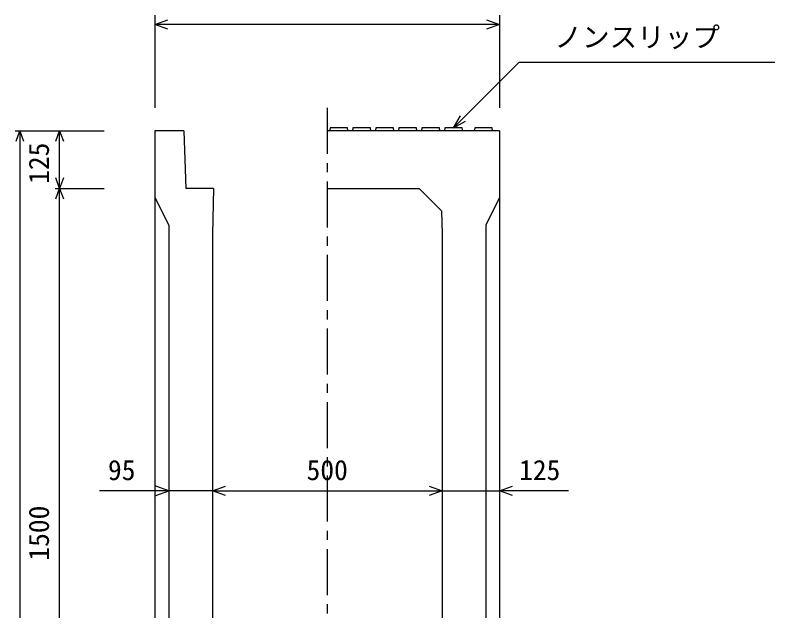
# Model space of a CAD drawing. Units: millimetres, scale not verified. Extents: x -16800 to 16800, y -5940 to 5940.
# Drawn here: x 13721 to 15374, y -983 to 312 of the extents above; entities that cross this region are included whole.
import ezdxf
from ezdxf.enums import TextEntityAlignment as Align

# ---------------------------------------------------------------- set-up
doc = ezdxf.new("R2010")
doc.units = ezdxf.units.MM
doc.header["$LTSCALE"] = 20
doc.linetypes.add('CHAIN1', pattern=[8, 5, -1, 1, -1])
for name, color, linetype, lineweight in [('0-0_DIM', 7, 'Continuous', 25), ('0-2_HATCH', 6, 'Continuous', 25), ('0-5_OUTLINE', 3, 'Continuous', 25)]:
    doc.layers.add(name, color=color, linetype=linetype, lineweight=lineweight)
doc.styles.add('ＭＳ ゴシック', font='')
doc.styles.get('ＭＳ ゴシック').set_extended_font_data('MS Gothic')

msp = doc.modelspace()

# ---------------------------------------------------------------- linework, layer by layer
at = {"layer": '0-0_DIM'}
for p, q in [((14025, 312.39), (14025, 110.65)), ((14775, 312.39), (14775, 110.65)), ((14775, 292.39), (14025, 292.39)), ((14675, 67.15), (14817.21, 209.36)), ((15374.1, 209.36), (14817.21, 209.36)), ((14675, 67.15), (14690, 93.13)), ((14675, 67.15), (14700.98, 82.15)), ((13720.8, 60.65), (13914.13, 60.65)), ((13730.8, 60.65), (13730.8, -1614.35)), ((13817.46, -64.35), (13817.46, 60.65)), ((13807.46, -64.35), (13914.13, -64.35)), ((13817.46, -1564.35), (13817.46, -64.35)), ((14055, -722.39), (13904.31, -722.39)), ((14150, -722.39), (14055, -722.39)), ((14150, -722.39), (14650, -722.39)), ((14650, -722.39), (14775, -722.39)), ((14925.36, -722.39), (14775, -722.39))]:
    msp.add_line(p, q, dxfattribs=at)
at = {"layer": '0-0_DIM', "linetype": 'CHAIN1'}
msp.add_line((14400, 110.65), (14400, -1914.35), dxfattribs=at)
at = {"layer": '0-0_DIM'}
for points in [[(14053.23, 282.13), (14025.04, 292.39), (14053.23, 302.65)], [(14746.85, 302.65), (14775.04, 292.39), (14746.85, 282.13)], [(13722.59, 38.1), (13730.8, 60.65), (13739.01, 38.1)], [(13809.26, 38.1), (13817.46, 60.65), (13825.67, 38.1)], [(13825.67, -41.8), (13817.46, -64.35), (13809.26, -41.8)], [(13809.26, -86.9), (13817.46, -64.35), (13825.67, -86.9)], [(14026.81, -732.65), (14055, -722.39), (14026.81, -712.13)], [(14178.19, -732.65), (14150, -722.39), (14178.19, -712.13)], [(14621.81, -712.13), (14650, -722.39), (14621.81, -732.65)], [(14803.19, -732.65), (14775, -722.39), (14803.19, -712.13)]]:
    msp.add_lwpolyline(points, dxfattribs=at)
at = {"layer": '0-2_HATCH'}
for p, q in [((14445, 60.65), (14444, 67.15)), ((14495, 60.65), (14494, 67.15)), ((14545, 60.65), (14544, 67.15)), ((14595, 60.65), (14594, 67.15)), ((14645, 60.65), (14644, 67.15)), ((14695, 60.65), (14694, 67.15)), ((14760, 60.65), (14759, 67.15))]:
    msp.add_line(p, q, dxfattribs=at)
for points in [[(14444, 67.15), (14406, 67.15), (14405, 60.65)], [(14494, 67.15), (14456, 67.15), (14455, 60.65)], [(14544, 67.15), (14506, 67.15), (14505, 60.65)], [(14594, 67.15), (14556, 67.15), (14555, 60.65)], [(14644, 67.15), (14606, 67.15), (14605, 60.65)], [(14694, 67.15), (14656, 67.15), (14655, 60.65)], [(14759, 67.15), (14721, 67.15), (14720, 60.65)]]:
    msp.add_lwpolyline(points, dxfattribs=at)
at = {"layer": '0-5_OUTLINE'}
for p, q in [((14087.5, 60.65), (14025, 60.65)), ((14025, 60.65), (14025, -1614.35)), ((14087.5, 60.65), (14092.5, -64.35)), ((14775, 60.65), (14400, 60.65)), ((14775, 60.65), (14775, -1484.35)), ((14152.5, -64.35), (14092.5, -64.35)), ((14152.5, -64.35), (14150, -164.35)), ((14400, -64.35), (14600, -64.35)), ((14025, -84.35), (14055, -144.35)), ((14775, -84.35), (14745, -144.35)), ((14055, -144.35), (14055, -1614.35)), ((14745, -144.35), (14745, -1614.35)), ((14150, -164.35), (14150, -1614.35)), ((14650, -164.35), (14650, -1614.35))]:
    msp.add_line(p, q, dxfattribs=at)
msp.add_lwpolyline([(14600, -64.35), (14648.72, -113.07), (14650, -164.35)], dxfattribs=at)

# ---------------------------------------------------------------- texts
at = {"layer": '0-0_DIM', "style": 'ＭＳ ゴシック'}
for s, p in [('ノンスリップ', (14894.52, 229.54)), ('95', (13922.73, -712.39)), ('500', (14355, -712.39)), ('125', (14817.56, -712.39))]:
    msp.add_text(s, height=43.99, dxfattribs=at).set_placement(p, align=Align.BOTTOM_LEFT)
for s, p in [('125', (13807.46, -54.6)), ('1500', (13807.46, -874.35))]:
    msp.add_text(s, height=43.99, rotation=90, dxfattribs=at).set_placement(p, align=Align.BOTTOM_LEFT)

doc.saveas('drawing.dxf')
